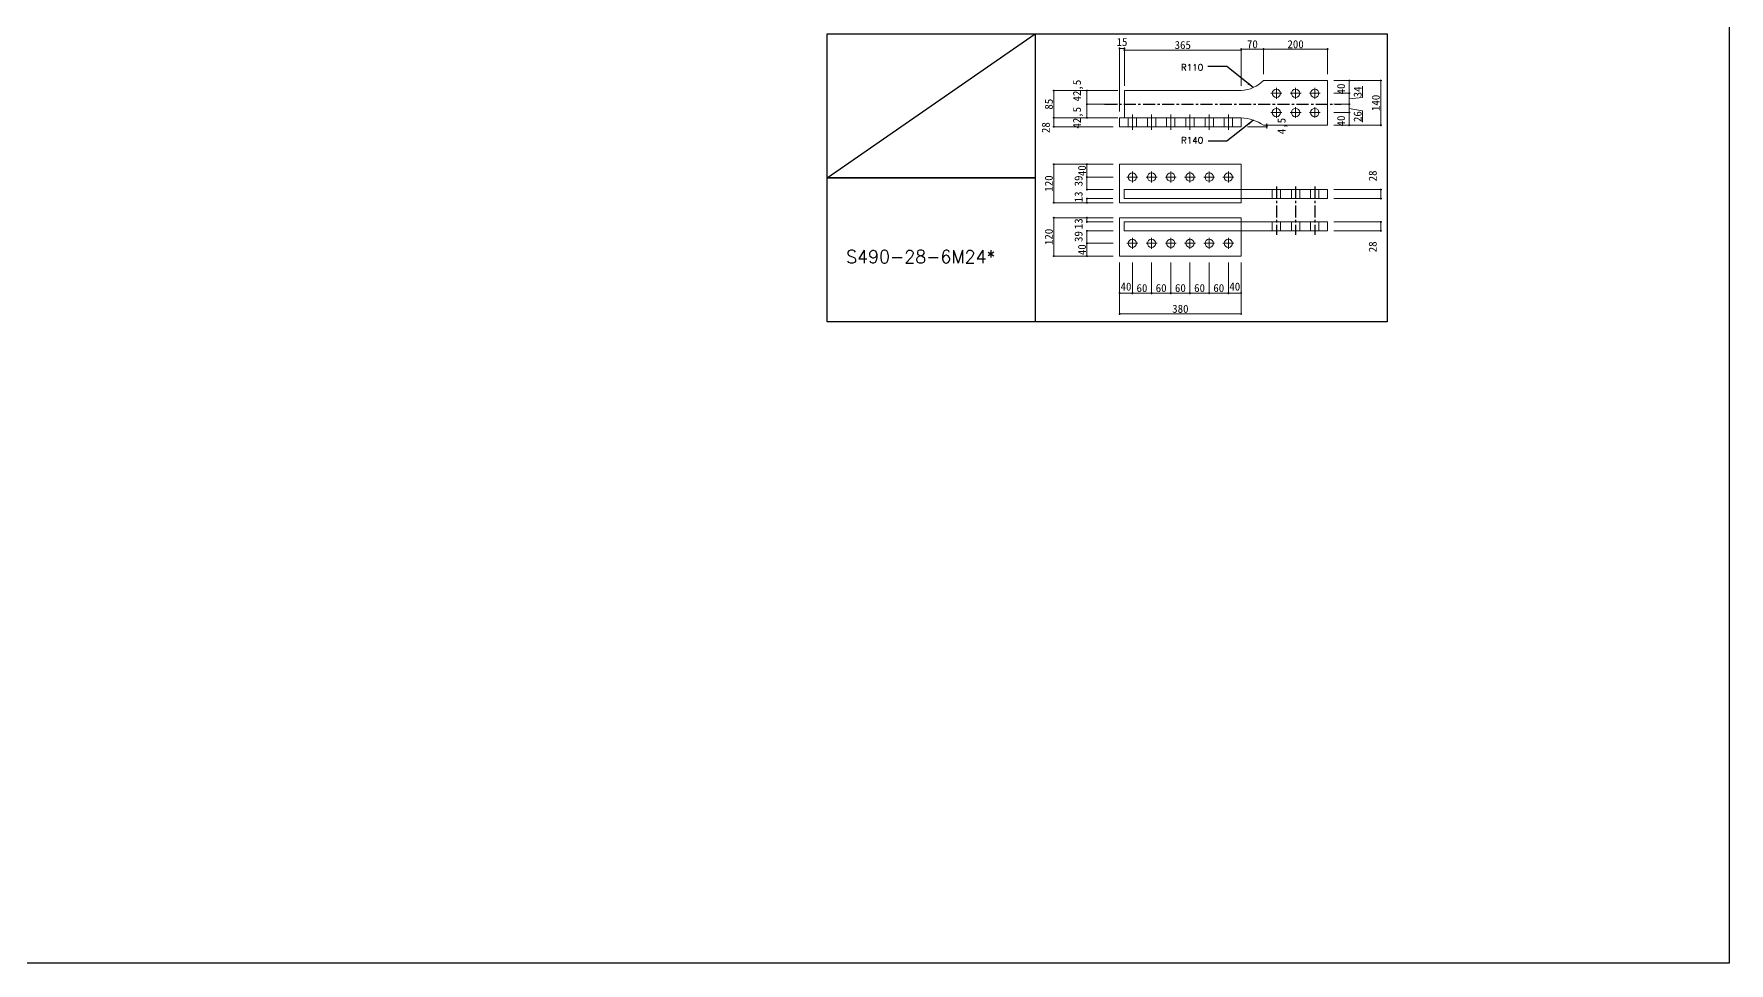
# Model space of a CAD drawing. Header units: millimetres. Extents: x 1734744 to 1747403, y -162396 to -155330.
# Drawn here: x 1742106 to 1747403, y -162396 to -159491 of the extents above; entities that cross this region are included whole.
import ezdxf

# ---------------------------------------------------------------- set-up
doc = ezdxf.new("R2010")
doc.units = ezdxf.units.MM
doc.header["$LTSCALE"] = 3
doc.linetypes.add('CENTER', pattern=[2, 1.25, -0.25, 0.25, -0.25])
doc.layers.get('DEFPOINTS').update_dxf_attribs({"color": 250})
for name, color, linetype in [('01', 7, 'Continuous'), ('寸法', 7, 'Continuous'), ('金物', 142, 'Continuous')]:
    doc.layers.add(name, color=color, linetype=linetype)
doc.styles.add('KANJI', font='txt.shx', dxfattribs={"bigfont": 'extfont2.shx'})
doc.styles.get("Standard").update_dxf_attribs({"font": ''})
doc.styles.get('Standard').set_extended_font_data('MS Gothic')
doc.dimstyles.new('コピー ～ 一般寸法-小さめ', dxfattribs={"dimtxt": 25, "dimasz": 3, "dimexe": 3, "dimexo": 3, "dimgap": 3, "dimtad": 1, "dimtxsty": 'Standard', "dimblk": 'ORIGIN', "dimcen": 0, "dimclrd": 256, "dimclre": 256, "dimclrt": 256, "dimadec": 0, "dimazin": 0, "dimtfac": 1, "dimtmove": 1, "dimatfit": 2, "dimfxl": 0, "dimtolj": 2, "dimlwd": 5, "dimlwe": 5, "dimarcsym": 0})
doc.dimstyles.new('コピー(2) - Standard', dxfattribs={"dimtxt": 25, "dimasz": 20, "dimexe": 0.18, "dimexo": 0.0625, "dimgap": 15, "dimtad": 1, "dimdec": 0, "dimzin": 0, "dimdsep": 46, "dimtxsty": 'Standard', "dimblk": 'DOTSMALL', "dimcen": 0.09, "dimadec": 0, "dimazin": 0, "dimtfac": 1, "dimtdec": 0, "dimtofl": 0, "dimtmove": 0, "dimatfit": 3, "dimfxl": 0, "dimtolj": 1, "dimtzin": 0, "dimarcsym": 0})
doc.dimstyles.new('一般寸法-小さめ', dxfattribs={"dimtxt": 25, "dimasz": 3, "dimexe": 3, "dimexo": 3, "dimgap": 3, "dimtad": 1, "dimtxsty": 'Standard', "dimblk": 'ORIGIN', "dimcen": 0, "dimclrd": 256, "dimclre": 256, "dimclrt": 256, "dimadec": 0, "dimazin": 0, "dimtfac": 1, "dimtmove": 2, "dimatfit": 2, "dimfxl": 0, "dimtolj": 2, "dimlwd": 5, "dimlwe": 5, "dimarcsym": 0})

# ---------------------------------------------------------------- blocks, each defined once
blk = doc.blocks.new('_Origin')
at = {"color": 0, "linetype": 'ByBlock', "lineweight": -2}
blk.add_line((0, 0), (-1, 0), dxfattribs=at)
blk.add_circle((0, 0), 0.5, dxfattribs=at)
blk = doc.blocks.new('*D7895')
at = {"layer": '01', "lineweight": 5}
for p, q in [((1746168, -159636.6), (1746317.2, -159636.6)), ((1746314.2, -159773.6), (1746314.2, -159639.6)), ((1746168, -159776.6), (1746317.2, -159776.6))]:
    blk.add_line(p, q, dxfattribs=at)
at = {"layer": 'DEFPOINTS', "color": 0}
for p in [(1746148, -159636.6), (1746314.2, -159636.6), (1746148, -159776.6)]:
    blk.add_point(p, dxfattribs=at)
at = {"layer": '01', "lineweight": 5, "xscale": 3, "yscale": 3, "zscale": 3}
for p, rotation in [((1746314.2, -159636.6), 90), ((1746314.2, -159776.6), 270)]:
    blk.add_blockref('_Origin', p, dxfattribs=dict(at, rotation=rotation))
at = {"layer": '01', "insert": (1746298.7, -159706.6), "char_height": 25, "attachment_point": 5, "rotation": 90}
blk.add_mtext('\\A2;140', dxfattribs=at)
blk = doc.blocks.new('*D7896')
at = {"layer": '01', "lineweight": 5}
for p, q in [((1745498, -159733.1), (1745498, -159533.3)), ((1745510, -159536.3), (1745501, -159536.3)), ((1745513, -159648.1), (1745513, -159533.3))]:
    blk.add_line(p, q, dxfattribs=at)
at = {"layer": 'DEFPOINTS', "color": 0}
for p in [(1745498, -159536.3), (1745513, -159668.1), (1745498, -159753.1)]:
    blk.add_point(p, dxfattribs=at)
at = {"layer": '01', "lineweight": 5, "xscale": 3, "yscale": 3, "zscale": 3, "rotation": 180}
blk.add_blockref('_Origin', (1745498, -159536.3), dxfattribs=at)
at = {"layer": '01', "lineweight": 5, "xscale": 3, "yscale": 3, "zscale": 3}
blk.add_blockref('_Origin', (1745513, -159536.3), dxfattribs=at)
at = {"layer": '01', "insert": (1745505.5, -159516.3), "char_height": 25, "attachment_point": 5}
blk.add_mtext('\\A2;15', dxfattribs=at)
blk = doc.blocks.new('*D7897')
at = {"layer": '01', "lineweight": 5}
for p, q in [((1745493, -159668.1), (1745289.6, -159668.1)), ((1745292.6, -159750.1), (1745292.6, -159671.1)), ((1745493, -159753.1), (1745289.6, -159753.1))]:
    blk.add_line(p, q, dxfattribs=at)
at = {"layer": 'DEFPOINTS', "color": 0}
for p in [(1745292.6, -159668.1), (1745513, -159668.1), (1745513, -159753.1)]:
    blk.add_point(p, dxfattribs=at)
at = {"layer": '01', "lineweight": 5, "xscale": 3, "yscale": 3, "zscale": 3}
for p, rotation in [((1745292.6, -159668.1), 90), ((1745292.6, -159753.1), 270)]:
    blk.add_blockref('_Origin', p, dxfattribs=dict(at, rotation=rotation))
at = {"layer": '01', "insert": (1745277.1, -159710.6), "char_height": 25, "attachment_point": 5, "rotation": 90}
blk.add_mtext('\\A2;85', dxfattribs=at)
blk = doc.blocks.new('*D7898')
at = {"layer": '01', "lineweight": 5}
for p, q in [((1745478, -159753.1), (1745289.6, -159753.1)), ((1745478, -159781.1), (1745289.6, -159781.1)), ((1745292.6, -159778.1), (1745292.6, -159756.1))]:
    blk.add_line(p, q, dxfattribs=at)
at = {"layer": 'DEFPOINTS', "color": 0}
for p in [(1745292.6, -159753.1), (1745498, -159753.1), (1745498, -159781.1)]:
    blk.add_point(p, dxfattribs=at)
at = {"layer": '01', "lineweight": 5, "xscale": 3, "yscale": 3, "zscale": 3}
for p, rotation in [((1745292.6, -159753.1), 90), ((1745292.6, -159781.1), 270)]:
    blk.add_blockref('_Origin', p, dxfattribs=dict(at, rotation=rotation))
at = {"layer": '01', "insert": (1745267.6, -159783.9), "char_height": 25, "attachment_point": 5, "rotation": 90}
blk.add_mtext('\\A2;28', dxfattribs=at)
blk = doc.blocks.new('*D7640')
at = {"layer": '01', "lineweight": 5}
for p, q in [((1745513, -159653.1), (1745513, -159538.3)), ((1745516, -159541.3), (1745875, -159541.3)), ((1745878, -159653.1), (1745878, -159538.3))]:
    blk.add_line(p, q, dxfattribs=at)
at = {"layer": 'DEFPOINTS', "color": 0}
for p in [(1745878, -159541.3), (1745513, -159673.1), (1745878, -159673.1)]:
    blk.add_point(p, dxfattribs=at)
at = {"layer": '01', "lineweight": 5, "xscale": 3, "yscale": 3, "zscale": 3, "rotation": 180}
blk.add_blockref('_Origin', (1745513, -159541.3), dxfattribs=at)
at = {"layer": '01', "lineweight": 5, "xscale": 3, "yscale": 3, "zscale": 3}
blk.add_blockref('_Origin', (1745878, -159541.3), dxfattribs=at)
at = {"layer": '01', "insert": (1745695.5, -159525.8), "char_height": 25, "attachment_point": 5}
blk.add_mtext('\\A2;365', dxfattribs=at)
blk = doc.blocks.new('*D7899')
at = {"layer": '01', "lineweight": 5}
for p, q in [((1745878, -159648.1), (1745878, -159535.8)), ((1745881, -159538.8), (1745945, -159538.8)), ((1745948, -159616.6), (1745948, -159535.8))]:
    blk.add_line(p, q, dxfattribs=at)
at = {"layer": 'DEFPOINTS', "color": 0}
for p in [(1745948, -159538.8), (1745948, -159636.6), (1745878, -159668.1)]:
    blk.add_point(p, dxfattribs=at)
at = {"layer": '01', "lineweight": 5, "xscale": 3, "yscale": 3, "zscale": 3, "rotation": 180}
blk.add_blockref('_Origin', (1745878, -159538.8), dxfattribs=at)
at = {"layer": '01', "lineweight": 5, "xscale": 3, "yscale": 3, "zscale": 3}
blk.add_blockref('_Origin', (1745948, -159538.8), dxfattribs=at)
at = {"layer": '01', "insert": (1745913, -159523.3), "char_height": 25, "attachment_point": 5}
blk.add_mtext('\\A2;70', dxfattribs=at)
blk = doc.blocks.new('*D7900')
at = {"layer": '01', "lineweight": 5}
for p, q in [((1745948, -159616.6), (1745948, -159535.8)), ((1745951, -159538.8), (1746145, -159538.8)), ((1746148, -159616.6), (1746148, -159535.8))]:
    blk.add_line(p, q, dxfattribs=at)
at = {"layer": 'DEFPOINTS', "color": 0}
for p in [(1746148, -159538.8), (1745948, -159636.6), (1746148, -159636.6)]:
    blk.add_point(p, dxfattribs=at)
at = {"layer": '01', "lineweight": 5, "xscale": 3, "yscale": 3, "zscale": 3, "rotation": 180}
blk.add_blockref('_Origin', (1745948, -159538.8), dxfattribs=at)
at = {"layer": '01', "lineweight": 5, "xscale": 3, "yscale": 3, "zscale": 3}
blk.add_blockref('_Origin', (1746148, -159538.8), dxfattribs=at)
at = {"layer": '01', "insert": (1746048, -159523.3), "char_height": 25, "attachment_point": 5}
blk.add_mtext('\\A2;200', dxfattribs=at)
blk = doc.blocks.new('*D7641')
at = {"layer": '01', "lineweight": 5}
for p, q in [((1746168, -159636.6), (1746218.7, -159636.6)), ((1746215.7, -159639.6), (1746215.7, -159673.6)), ((1746168, -159676.6), (1746218.7, -159676.6))]:
    blk.add_line(p, q, dxfattribs=at)
at = {"layer": 'DEFPOINTS', "color": 0}
for p in [(1746148, -159636.6), (1746148, -159676.6), (1746215.7, -159676.6)]:
    blk.add_point(p, dxfattribs=at)
at = {"layer": '01', "lineweight": 5, "xscale": 3, "yscale": 3, "zscale": 3}
for p, rotation in [((1746215.7, -159636.6), 90), ((1746215.7, -159676.6), 270)]:
    blk.add_blockref('_Origin', p, dxfattribs=dict(at, rotation=rotation))
at = {"layer": '01', "insert": (1746190.3, -159663.1), "char_height": 25, "attachment_point": 5, "rotation": 90}
blk.add_mtext('\\A2;40', dxfattribs=at)
blk = doc.blocks.new('*D7642')
at = {"layer": '01', "lineweight": 5}
for p, q in [((1746168, -159676.6), (1746218.7, -159676.6)), ((1746215.7, -159679.6), (1746215.7, -159707.6)), ((1746215.7, -159693.6), (1746257.6, -159690.1)), ((1746257.6, -159690.1), (1746257.6, -159654.2)), ((1746168, -159710.6), (1746218.7, -159710.6))]:
    blk.add_line(p, q, dxfattribs=at)
at = {"layer": 'DEFPOINTS', "color": 0}
for p in [(1746148, -159676.6), (1746148, -159710.6), (1746215.7, -159710.6)]:
    blk.add_point(p, dxfattribs=at)
at = {"layer": '01', "lineweight": 5, "xscale": 3, "yscale": 3, "zscale": 3}
for p, rotation in [((1746215.7, -159676.6), 90), ((1746215.7, -159710.6), 270)]:
    blk.add_blockref('_Origin', p, dxfattribs=dict(at, rotation=rotation))
at = {"layer": '01', "insert": (1746242.1, -159672.1), "char_height": 25, "attachment_point": 5, "rotation": 90}
blk.add_mtext('\\A2;34', dxfattribs=at)
blk = doc.blocks.new('*D7643')
at = {"layer": '01', "lineweight": 5}
for p, q in [((1746168, -159710.6), (1746218.7, -159710.6)), ((1746168, -159736.6), (1746218.7, -159736.6)), ((1746215.7, -159713.6), (1746215.7, -159733.6)), ((1746215.7, -159723.6), (1746257.6, -159731.8)), ((1746257.6, -159731.8), (1746257.6, -159767))]:
    blk.add_line(p, q, dxfattribs=at)
at = {"layer": 'DEFPOINTS', "color": 0}
for p in [(1746148, -159710.6), (1746148, -159736.6), (1746215.7, -159736.6)]:
    blk.add_point(p, dxfattribs=at)
at = {"layer": '01', "lineweight": 5, "xscale": 3, "yscale": 3, "zscale": 3}
for p, rotation in [((1746215.7, -159710.6), 90), ((1746215.7, -159736.6), 270)]:
    blk.add_blockref('_Origin', p, dxfattribs=dict(at, rotation=rotation))
at = {"layer": '01', "insert": (1746242.1, -159749.4), "char_height": 25, "attachment_point": 5, "rotation": 90}
blk.add_mtext('\\A2;26', dxfattribs=at)
blk = doc.blocks.new('*D7644')
at = {"layer": '01', "lineweight": 5}
for p, q in [((1746168, -159736.6), (1746218.7, -159736.6)), ((1746215.7, -159739.6), (1746215.7, -159773.6)), ((1746168, -159776.6), (1746218.7, -159776.6))]:
    blk.add_line(p, q, dxfattribs=at)
at = {"layer": 'DEFPOINTS', "color": 0}
for p in [(1746148, -159736.6), (1746148, -159776.6), (1746215.7, -159776.6)]:
    blk.add_point(p, dxfattribs=at)
at = {"layer": '01', "lineweight": 5, "xscale": 3, "yscale": 3, "zscale": 3}
for p, rotation in [((1746215.7, -159736.6), 90), ((1746215.7, -159776.6), 270)]:
    blk.add_blockref('_Origin', p, dxfattribs=dict(at, rotation=rotation))
at = {"layer": '01', "insert": (1746190.3, -159763.1), "char_height": 25, "attachment_point": 5, "rotation": 90}
blk.add_mtext('\\A2;40', dxfattribs=at)
blk = doc.blocks.new('*D7901')
at = {"layer": '01', "lineweight": 5}
for p, q in [((1745493, -159710.6), (1745393.2, -159710.6)), ((1745478, -159753.1), (1745393.2, -159753.1)), ((1745396.2, -159750.1), (1745396.2, -159713.6))]:
    blk.add_line(p, q, dxfattribs=at)
at = {"layer": 'DEFPOINTS', "color": 0}
for p in [(1745396.2, -159710.6), (1745498, -159753.1), (1745513, -159710.6)]:
    blk.add_point(p, dxfattribs=at)
at = {"layer": '01', "lineweight": 5, "xscale": 3, "yscale": 3, "zscale": 3}
for p, rotation in [((1745396.2, -159710.6), 90), ((1745396.2, -159753.1), 270)]:
    blk.add_blockref('_Origin', p, dxfattribs=dict(at, rotation=rotation))
at = {"layer": '01', "insert": (1745368.1, -159753.1), "char_height": 25, "attachment_point": 5, "rotation": 90}
blk.add_mtext('\\A2;42,5', dxfattribs=at)
blk = doc.blocks.new('*D7902')
at = {"layer": '01', "lineweight": 5}
for p, q in [((1745493, -159668.1), (1745393.2, -159668.1)), ((1745396.2, -159707.6), (1745396.2, -159671.1)), ((1745493, -159710.6), (1745393.2, -159710.6))]:
    blk.add_line(p, q, dxfattribs=at)
at = {"layer": 'DEFPOINTS', "color": 0}
for p in [(1745396.2, -159668.1), (1745513, -159668.1), (1745513, -159710.6)]:
    blk.add_point(p, dxfattribs=at)
at = {"layer": '01', "lineweight": 5, "xscale": 3, "yscale": 3, "zscale": 3}
for p, rotation in [((1745396.2, -159668.1), 90), ((1745396.2, -159710.6), 270)]:
    blk.add_blockref('_Origin', p, dxfattribs=dict(at, rotation=rotation))
at = {"layer": '01', "insert": (1745368.1, -159668.1), "char_height": 25, "attachment_point": 5, "rotation": 90}
blk.add_mtext('\\A2;42,5', dxfattribs=at)
blk = doc.blocks.new('_DotSmall')
at = {"color": 0, "linetype": 'ByBlock', "const_width": 0.5}
blk.add_lwpolyline([(-0.0625, 0, 1), (0.0625, 0, 1)], format="xyb", close=True, dxfattribs=at)
blk = doc.blocks.new('*D7903')
at = {"layer": '01', "lineweight": 5}
for p, q in [((1745898, -159781.1), (1745960.7, -159781.1)), ((1745957.7, -159773.6), (1745957.7, -159770.6)), ((1745957.7, -159781.1), (1745957.7, -159776.6)), ((1745957.7, -159784.1), (1745957.7, -159787.1)), ((1745968, -159776.6), (1745960.7, -159776.6))]:
    blk.add_line(p, q, dxfattribs=at)
at = {"layer": 'DEFPOINTS', "color": 0}
for p in [(1745878, -159781.1), (1745948, -159776.6), (1745957.7, -159776.6)]:
    blk.add_point(p, dxfattribs=at)
at = {"layer": '01', "lineweight": 5, "xscale": 3, "yscale": 3, "zscale": 3}
for p, rotation in [((1745957.7, -159776.6), 270), ((1745957.7, -159781.1), 90)]:
    blk.add_blockref('_Origin', p, dxfattribs=dict(at, rotation=rotation))
at = {"layer": '01', "insert": (1746007.4, -159778.9), "char_height": 25, "attachment_point": 5, "rotation": 90}
blk.add_mtext('\\A2;4,5', dxfattribs=at)
blk = doc.blocks.new('*D7904')
at = {"layer": '01', "lineweight": 5}
for p, q in [((1745478, -159898.5), (1745289.6, -159898.5)), ((1745292.6, -160015.5), (1745292.6, -159901.5)), ((1745478, -160018.5), (1745289.6, -160018.5))]:
    blk.add_line(p, q, dxfattribs=at)
at = {"layer": 'DEFPOINTS', "color": 0}
for p in [(1745292.6, -159898.5), (1745498, -159898.5), (1745498, -160018.5)]:
    blk.add_point(p, dxfattribs=at)
at = {"layer": '01', "lineweight": 5, "xscale": 3, "yscale": 3, "zscale": 3}
for p, rotation in [((1745292.6, -159898.5), 90), ((1745292.6, -160018.5), 270)]:
    blk.add_blockref('_Origin', p, dxfattribs=dict(at, rotation=rotation))
at = {"layer": '01', "insert": (1745277.1, -159958.5), "char_height": 25, "attachment_point": 5, "rotation": 90}
blk.add_mtext('\\A2;120', dxfattribs=at)
blk = doc.blocks.new('*D7645')
at = {"layer": '01', "lineweight": 5}
for p, q in [((1746168, -160078.5), (1746317.2, -160078.5)), ((1746168, -160106.5), (1746317.2, -160106.5)), ((1746314.2, -160103.5), (1746314.2, -160081.5))]:
    blk.add_line(p, q, dxfattribs=at)
at = {"layer": 'DEFPOINTS', "color": 0}
for p in [(1746148, -160078.5), (1746148, -160106.5), (1746314.2, -160078.5)]:
    blk.add_point(p, dxfattribs=at)
at = {"layer": '01', "lineweight": 5, "xscale": 3, "yscale": 3, "zscale": 3}
for p, rotation in [((1746314.2, -160078.5), 90), ((1746314.2, -160106.5), 270)]:
    blk.add_blockref('_Origin', p, dxfattribs=dict(at, rotation=rotation))
at = {"layer": '01', "insert": (1746289.2, -160156.5), "char_height": 25, "attachment_point": 5, "rotation": 90}
blk.add_mtext('\\A2;28', dxfattribs=at)
blk = doc.blocks.new('*D7905')
at = {"layer": '01', "lineweight": 5}
for p, q in [((1746168, -159977.5), (1746317.2, -159977.5)), ((1746168, -160005.5), (1746317.2, -160005.5)), ((1746314.2, -160002.5), (1746314.2, -159980.5))]:
    blk.add_line(p, q, dxfattribs=at)
at = {"layer": 'DEFPOINTS', "color": 0}
for p in [(1746148, -159977.5), (1746148, -160005.5), (1746314.2, -159977.5)]:
    blk.add_point(p, dxfattribs=at)
at = {"layer": '01', "lineweight": 5, "xscale": 3, "yscale": 3, "zscale": 3}
for p, rotation in [((1746314.2, -159977.5), 90), ((1746314.2, -160005.5), 270)]:
    blk.add_blockref('_Origin', p, dxfattribs=dict(at, rotation=rotation))
at = {"layer": '01', "insert": (1746289.2, -159934.8), "char_height": 25, "attachment_point": 5, "rotation": 90}
blk.add_mtext('\\A2;28', dxfattribs=at)
blk = doc.blocks.new('*D7646')
at = {"layer": '01', "lineweight": 5}
for p, q in [((1745478, -159898.5), (1745393.2, -159898.5)), ((1745396.2, -159935.5), (1745396.2, -159901.5)), ((1745478, -159938.5), (1745393.2, -159938.5))]:
    blk.add_line(p, q, dxfattribs=at)
at = {"layer": 'DEFPOINTS', "color": 0}
for p in [(1745396.2, -159898.5), (1745498, -159898.5), (1745498, -159938.5)]:
    blk.add_point(p, dxfattribs=at)
at = {"layer": '01', "lineweight": 5, "xscale": 3, "yscale": 3, "zscale": 3}
for p, rotation in [((1745396.2, -159898.5), 90), ((1745396.2, -159938.5), 270)]:
    blk.add_blockref('_Origin', p, dxfattribs=dict(at, rotation=rotation))
at = {"layer": '01', "insert": (1745380.7, -159918.5), "char_height": 25, "attachment_point": 5, "rotation": 90}
blk.add_mtext('\\A2;40', dxfattribs=at)
blk = doc.blocks.new('*D7906')
at = {"layer": '01', "lineweight": 5}
for p, q in [((1745477, -160005.5), (1745393.2, -160005.5)), ((1745478, -160018.5), (1745393.2, -160018.5)), ((1745396.2, -160015.5), (1745396.2, -160008.5))]:
    blk.add_line(p, q, dxfattribs=at)
at = {"layer": 'DEFPOINTS', "color": 0}
for p in [(1745396.2, -160005.5), (1745497, -160005.5), (1745498, -160018.5)]:
    blk.add_point(p, dxfattribs=at)
at = {"layer": '01', "lineweight": 5, "xscale": 3, "yscale": 3, "zscale": 3}
for p, rotation in [((1745396.2, -160005.5), 90), ((1745396.2, -160018.5), 270)]:
    blk.add_blockref('_Origin', p, dxfattribs=dict(at, rotation=rotation))
at = {"layer": '01', "insert": (1745370, -160000.3), "char_height": 25, "attachment_point": 5, "rotation": 90}
blk.add_mtext('\\A2;13', dxfattribs=at)
blk = doc.blocks.new('*D7907')
at = {"layer": '01', "lineweight": 5}
for p, q in [((1745478, -160065.5), (1745289.6, -160065.5)), ((1745292.6, -160182.5), (1745292.6, -160068.5)), ((1745478, -160185.5), (1745289.6, -160185.5))]:
    blk.add_line(p, q, dxfattribs=at)
at = {"layer": 'DEFPOINTS', "color": 0}
for p in [(1745292.6, -160065.5), (1745498, -160065.5), (1745498, -160185.5)]:
    blk.add_point(p, dxfattribs=at)
at = {"layer": '01', "lineweight": 5, "xscale": 3, "yscale": 3, "zscale": 3}
for p, rotation in [((1745292.6, -160065.5), 90), ((1745292.6, -160185.5), 270)]:
    blk.add_blockref('_Origin', p, dxfattribs=dict(at, rotation=rotation))
at = {"layer": '01', "insert": (1745277.1, -160125.5), "char_height": 25, "attachment_point": 5, "rotation": 90}
blk.add_mtext('\\A2;120', dxfattribs=at)
blk = doc.blocks.new('*D7647')
at = {"layer": '01', "lineweight": 5}
for p, q in [((1745478, -160065.5), (1745393.2, -160065.5)), ((1745396.2, -160075.5), (1745396.2, -160068.5)), ((1745478, -160078.5), (1745393.2, -160078.5))]:
    blk.add_line(p, q, dxfattribs=at)
at = {"layer": 'DEFPOINTS', "color": 0}
for p in [(1745396.2, -160065.5), (1745498, -160065.5), (1745498, -160078.5)]:
    blk.add_point(p, dxfattribs=at)
at = {"layer": '01', "lineweight": 5, "xscale": 3, "yscale": 3, "zscale": 3}
for p, rotation in [((1745396.2, -160065.5), 90), ((1745396.2, -160078.5), 270)]:
    blk.add_blockref('_Origin', p, dxfattribs=dict(at, rotation=rotation))
at = {"layer": '01', "insert": (1745370, -160084.4), "char_height": 25, "attachment_point": 5, "rotation": 90}
blk.add_mtext('\\A2;13', dxfattribs=at)
blk = doc.blocks.new('*D7648')
at = {"layer": '01', "lineweight": 5}
for p, q in [((1745478, -160145.5), (1745393.2, -160145.5)), ((1745396.2, -160148.5), (1745396.2, -160182.5)), ((1745478, -160185.5), (1745393.2, -160185.5))]:
    blk.add_line(p, q, dxfattribs=at)
at = {"layer": 'DEFPOINTS', "color": 0}
for p in [(1745498, -160145.5), (1745396.2, -160185.5), (1745498, -160185.5)]:
    blk.add_point(p, dxfattribs=at)
at = {"layer": '01', "lineweight": 5, "xscale": 3, "yscale": 3, "zscale": 3}
for p, rotation in [((1745396.2, -160145.5), 90), ((1745396.2, -160185.5), 270)]:
    blk.add_blockref('_Origin', p, dxfattribs=dict(at, rotation=rotation))
at = {"layer": '01', "insert": (1745380.7, -160165.5), "char_height": 25, "attachment_point": 5, "rotation": 90}
blk.add_mtext('\\A2;40', dxfattribs=at)
blk = doc.blocks.new('*D7908')
at = {"layer": '01', "lineweight": 5}
for p, q in [((1745498, -160205.5), (1745498, -160368.9)), ((1745878, -160205.5), (1745878, -160368.9)), ((1745501, -160365.9), (1745875, -160365.9))]:
    blk.add_line(p, q, dxfattribs=at)
at = {"layer": 'DEFPOINTS', "color": 0}
for p in [(1745498, -160185.5), (1745878, -160185.5), (1745878, -160365.9)]:
    blk.add_point(p, dxfattribs=at)
at = {"layer": '01', "lineweight": 5, "xscale": 3, "yscale": 3, "zscale": 3, "rotation": 180}
blk.add_blockref('_Origin', (1745498, -160365.9), dxfattribs=at)
at = {"layer": '01', "lineweight": 5, "xscale": 3, "yscale": 3, "zscale": 3}
blk.add_blockref('_Origin', (1745878, -160365.9), dxfattribs=at)
at = {"layer": '01', "insert": (1745688, -160350.4), "char_height": 25, "attachment_point": 5}
blk.add_mtext('\\A2;380', dxfattribs=at)
blk = doc.blocks.new('*D7909')
at = {"layer": '01', "lineweight": 5}
for p, q in [((1745498, -160205.5), (1745498, -160304)), ((1745538, -160205.5), (1745538, -160304)), ((1745535, -160301), (1745501, -160301))]:
    blk.add_line(p, q, dxfattribs=at)
at = {"layer": 'DEFPOINTS', "color": 0}
for p in [(1745498, -160185.5), (1745538, -160185.5), (1745498, -160301)]:
    blk.add_point(p, dxfattribs=at)
at = {"layer": '01', "lineweight": 5, "xscale": 3, "yscale": 3, "zscale": 3, "rotation": 180}
blk.add_blockref('_Origin', (1745498, -160301), dxfattribs=at)
at = {"layer": '01', "lineweight": 5, "xscale": 3, "yscale": 3, "zscale": 3}
blk.add_blockref('_Origin', (1745538, -160301), dxfattribs=at)
at = {"layer": '01', "insert": (1745518, -160281), "char_height": 25, "attachment_point": 5}
blk.add_mtext('\\A2;40', dxfattribs=at)
blk = doc.blocks.new('*D7649')
at = {"layer": '01', "lineweight": 5}
for p, q in [((1745538, -160205.5), (1745538, -160304)), ((1745598, -160205.5), (1745598, -160304)), ((1745595, -160301), (1745541, -160301))]:
    blk.add_line(p, q, dxfattribs=at)
at = {"layer": 'DEFPOINTS', "color": 0}
for p in [(1745538, -160185.5), (1745598, -160185.5), (1745538, -160301)]:
    blk.add_point(p, dxfattribs=at)
at = {"layer": '01', "lineweight": 5, "xscale": 3, "yscale": 3, "zscale": 3, "rotation": 180}
blk.add_blockref('_Origin', (1745538, -160301), dxfattribs=at)
at = {"layer": '01', "lineweight": 5, "xscale": 3, "yscale": 3, "zscale": 3}
blk.add_blockref('_Origin', (1745598, -160301), dxfattribs=at)
at = {"layer": '01', "insert": (1745568, -160285.5), "char_height": 25, "attachment_point": 5}
blk.add_mtext('\\A2;60', dxfattribs=at)
blk = doc.blocks.new('*D7650')
at = {"layer": '01', "lineweight": 5}
for p, q in [((1745598, -160205.5), (1745598, -160304)), ((1745658, -160205.5), (1745658, -160304)), ((1745655, -160301), (1745601, -160301))]:
    blk.add_line(p, q, dxfattribs=at)
at = {"layer": 'DEFPOINTS', "color": 0}
for p in [(1745598, -160185.5), (1745658, -160185.5), (1745598, -160301)]:
    blk.add_point(p, dxfattribs=at)
at = {"layer": '01', "lineweight": 5, "xscale": 3, "yscale": 3, "zscale": 3, "rotation": 180}
blk.add_blockref('_Origin', (1745598, -160301), dxfattribs=at)
at = {"layer": '01', "lineweight": 5, "xscale": 3, "yscale": 3, "zscale": 3}
blk.add_blockref('_Origin', (1745658, -160301), dxfattribs=at)
at = {"layer": '01', "insert": (1745628, -160285.5), "char_height": 25, "attachment_point": 5}
blk.add_mtext('\\A2;60', dxfattribs=at)
blk = doc.blocks.new('*D7651')
at = {"layer": '01', "lineweight": 5}
for p, q in [((1745658, -160205.5), (1745658, -160304)), ((1745718, -160205.5), (1745718, -160304)), ((1745661, -160301), (1745715, -160301))]:
    blk.add_line(p, q, dxfattribs=at)
at = {"layer": 'DEFPOINTS', "color": 0}
for p in [(1745658, -160185.5), (1745718, -160185.5), (1745718, -160301)]:
    blk.add_point(p, dxfattribs=at)
at = {"layer": '01', "lineweight": 5, "xscale": 3, "yscale": 3, "zscale": 3, "rotation": 180}
blk.add_blockref('_Origin', (1745658, -160301), dxfattribs=at)
at = {"layer": '01', "lineweight": 5, "xscale": 3, "yscale": 3, "zscale": 3}
blk.add_blockref('_Origin', (1745718, -160301), dxfattribs=at)
at = {"layer": '01', "insert": (1745688, -160285.5), "char_height": 25, "attachment_point": 5}
blk.add_mtext('\\A2;60', dxfattribs=at)
blk = doc.blocks.new('*D7652')
at = {"layer": '01', "lineweight": 5}
for p, q in [((1745718, -160205.5), (1745718, -160304)), ((1745778, -160205.5), (1745778, -160304)), ((1745775, -160301), (1745721, -160301))]:
    blk.add_line(p, q, dxfattribs=at)
at = {"layer": 'DEFPOINTS', "color": 0}
for p in [(1745718, -160185.5), (1745778, -160185.5), (1745718, -160301)]:
    blk.add_point(p, dxfattribs=at)
at = {"layer": '01', "lineweight": 5, "xscale": 3, "yscale": 3, "zscale": 3, "rotation": 180}
blk.add_blockref('_Origin', (1745718, -160301), dxfattribs=at)
at = {"layer": '01', "lineweight": 5, "xscale": 3, "yscale": 3, "zscale": 3}
blk.add_blockref('_Origin', (1745778, -160301), dxfattribs=at)
at = {"layer": '01', "insert": (1745748, -160285.5), "char_height": 25, "attachment_point": 5}
blk.add_mtext('\\A2;60', dxfattribs=at)
blk = doc.blocks.new('*D7653')
at = {"layer": '01', "lineweight": 5}
for p, q in [((1745778, -160205.5), (1745778, -160304)), ((1745838, -160205.5), (1745838, -160304)), ((1745835, -160301), (1745781, -160301))]:
    blk.add_line(p, q, dxfattribs=at)
at = {"layer": 'DEFPOINTS', "color": 0}
for p in [(1745778, -160185.5), (1745838, -160185.5), (1745778, -160301)]:
    blk.add_point(p, dxfattribs=at)
at = {"layer": '01', "lineweight": 5, "xscale": 3, "yscale": 3, "zscale": 3, "rotation": 180}
blk.add_blockref('_Origin', (1745778, -160301), dxfattribs=at)
at = {"layer": '01', "lineweight": 5, "xscale": 3, "yscale": 3, "zscale": 3}
blk.add_blockref('_Origin', (1745838, -160301), dxfattribs=at)
at = {"layer": '01', "insert": (1745808, -160285.5), "char_height": 25, "attachment_point": 5}
blk.add_mtext('\\A2;60', dxfattribs=at)
blk = doc.blocks.new('*D7910')
at = {"layer": '01', "lineweight": 5}
for p, q in [((1745838, -160205.5), (1745838, -160304)), ((1745878, -160205.5), (1745878, -160304)), ((1745841, -160301), (1745875, -160301))]:
    blk.add_line(p, q, dxfattribs=at)
at = {"layer": 'DEFPOINTS', "color": 0}
for p in [(1745838, -160185.5), (1745878, -160185.5), (1745878, -160301)]:
    blk.add_point(p, dxfattribs=at)
at = {"layer": '01', "lineweight": 5, "xscale": 3, "yscale": 3, "zscale": 3, "rotation": 180}
blk.add_blockref('_Origin', (1745838, -160301), dxfattribs=at)
at = {"layer": '01', "lineweight": 5, "xscale": 3, "yscale": 3, "zscale": 3}
blk.add_blockref('_Origin', (1745878, -160301), dxfattribs=at)
at = {"layer": '01', "insert": (1745858, -160281), "char_height": 25, "attachment_point": 5}
blk.add_mtext('\\A2;40', dxfattribs=at)
blk = doc.blocks.new('*D7654')
at = {"layer": '01', "lineweight": 5}
for p, q in [((1745478, -159938.5), (1745393.2, -159938.5)), ((1745396.2, -159974.5), (1745396.2, -159941.5)), ((1745478, -159977.5), (1745393.2, -159977.5))]:
    blk.add_line(p, q, dxfattribs=at)
at = {"layer": 'DEFPOINTS', "color": 0}
for p in [(1745396.2, -159938.5), (1745498, -159938.5), (1745498, -159977.5)]:
    blk.add_point(p, dxfattribs=at)
at = {"layer": '01', "lineweight": 5, "xscale": 3, "yscale": 3, "zscale": 3}
for p, rotation in [((1745396.2, -159938.5), 90), ((1745396.2, -159977.5), 270)]:
    blk.add_blockref('_Origin', p, dxfattribs=dict(at, rotation=rotation))
at = {"layer": '01', "insert": (1745370, -159950.5), "char_height": 25, "attachment_point": 5, "rotation": 90}
blk.add_mtext('\\A2;39', dxfattribs=at)
blk = doc.blocks.new('*D7655')
at = {"layer": '01', "lineweight": 5}
for p, q in [((1745478, -160106.5), (1745393.2, -160106.5)), ((1745396.2, -160109.5), (1745396.2, -160142.5)), ((1745478, -160145.5), (1745393.2, -160145.5))]:
    blk.add_line(p, q, dxfattribs=at)
at = {"layer": 'DEFPOINTS', "color": 0}
for p in [(1745498, -160106.5), (1745396.2, -160145.5), (1745498, -160145.5)]:
    blk.add_point(p, dxfattribs=at)
at = {"layer": '01', "lineweight": 5, "xscale": 3, "yscale": 3, "zscale": 3}
for p, rotation in [((1745396.2, -160106.5), 90), ((1745396.2, -160145.5), 270)]:
    blk.add_blockref('_Origin', p, dxfattribs=dict(at, rotation=rotation))
at = {"layer": '01', "insert": (1745370, -160124.4), "char_height": 25, "attachment_point": 5, "rotation": 90}
blk.add_mtext('\\A2;39', dxfattribs=at)

msp = doc.modelspace()

# ---------------------------------------------------------------- linework, layer by layer
at = {"layer": '01', "color": 7, "ltscale": 2}
msp.add_line((1744584.215, -159940.839), (1745234.215, -159490.839), dxfattribs=at)
at = {"layer": '01', "color": 7, "lineweight": 18}
for p, q in [((1746148.042, -159636.612), (1745948.042, -159636.612)), ((1746148.042, -159636.612), (1746148.042, -159706.612)), ((1745878.042, -159668.112), (1745513.042, -159668.112)), ((1745513.042, -159668.112), (1745513.042, -159753.112)), ((1746005.042, -159676.612), (1745971.042, -159676.612)), ((1745988.042, -159659.612), (1745988.042, -159693.612)), ((1746065.042, -159676.612), (1746031.042, -159676.612)), ((1746048.042, -159659.612), (1746048.042, -159693.612)), ((1746125.042, -159676.612), (1746091.042, -159676.612)), ((1746108.042, -159659.612), (1746108.042, -159693.612)), ((1745498.042, -159753.112), (1745498.042, -159781.112)), ((1745878.042, -159753.112), (1745498.042, -159753.112)), ((1745525.042, -159781.112), (1745525.042, -159753.112)), ((1745538.042, -159743.112), (1745538.042, -159791.112)), ((1745551.042, -159781.112), (1745551.042, -159753.112)), ((1745585.042, -159781.112), (1745585.042, -159753.112)), ((1745598.042, -159743.112), (1745598.042, -159791.112)), ((1745611.042, -159781.112), (1745611.042, -159753.112)), ((1745645.042, -159781.112), (1745645.042, -159753.112)), ((1745658.042, -159743.112), (1745658.042, -159791.112)), ((1745671.042, -159781.112), (1745671.042, -159753.112)), ((1745705.042, -159781.112), (1745705.042, -159753.112)), ((1745718.042, -159743.112), (1745718.042, -159791.112)), ((1745731.042, -159781.112), (1745731.042, -159753.112)), ((1745765.042, -159781.112), (1745765.042, -159753.112)), ((1745778.042, -159743.112), (1745778.042, -159791.112)), ((1745791.042, -159781.112), (1745791.042, -159753.112)), ((1745825.042, -159781.112), (1745825.042, -159753.112)), ((1745838.042, -159743.112), (1745838.042, -159791.112)), ((1745851.042, -159781.112), (1745851.042, -159753.112)), ((1746005.042, -159736.612), (1745971.042, -159736.612)), ((1745988.042, -159753.612), (1745988.042, -159719.612)), ((1746065.042, -159736.612), (1746031.042, -159736.612)), ((1746048.042, -159753.612), (1746048.042, -159719.612)), ((1746125.042, -159736.612), (1746091.042, -159736.612)), ((1746108.042, -159753.612), (1746108.042, -159719.612)), ((1746148.042, -159776.612), (1746148.042, -159706.612)), ((1745498.042, -159781.112), (1745878.042, -159781.112)), ((1746148.042, -159776.612), (1745948.042, -159776.612)), ((1745498.042, -160018.511), (1745498.042, -159898.511)), ((1745498.042, -159898.511), (1745878.042, -159898.511)), ((1745878.042, -159898.511), (1745878.042, -160018.511)), ((1745555.042, -159938.511), (1745521.042, -159938.511)), ((1745538.042, -159921.511), (1745538.042, -159955.511)), ((1745615.042, -159938.511), (1745581.042, -159938.511)), ((1745598.042, -159921.511), (1745598.042, -159955.511)), ((1745675.042, -159938.511), (1745641.042, -159938.511)), ((1745658.042, -159921.511), (1745658.042, -159955.511)), ((1745735.042, -159938.511), (1745701.042, -159938.511)), ((1745718.042, -159921.511), (1745718.042, -159955.511)), ((1745795.042, -159938.511), (1745761.042, -159938.511)), ((1745778.042, -159921.511), (1745778.042, -159955.511)), ((1745855.042, -159938.511), (1745821.042, -159938.511)), ((1745838.042, -159921.511), (1745838.042, -159955.511)), ((1745878.042, -160018.511), (1745498.042, -160018.511)), ((1745512.042, -159977.511), (1746148.042, -159977.511)), ((1746148.042, -160005.511), (1745512.042, -160005.511)), ((1745498.042, -160065.511), (1745498.042, -160185.511)), ((1745878.042, -160065.511), (1745498.042, -160065.511)), ((1745878.042, -160185.511), (1745878.042, -160065.511)), ((1746148.042, -160078.511), (1745512.042, -160078.511)), ((1745512.042, -160106.511), (1746148.042, -160106.511)), ((1745555.042, -160145.511), (1745521.042, -160145.511)), ((1745538.042, -160162.511), (1745538.042, -160128.511)), ((1745615.042, -160145.511), (1745581.042, -160145.511)), ((1745598.042, -160162.511), (1745598.042, -160128.511)), ((1745675.042, -160145.511), (1745641.042, -160145.511)), ((1745658.042, -160162.511), (1745658.042, -160128.511)), ((1745735.042, -160145.511), (1745701.042, -160145.511)), ((1745718.042, -160162.511), (1745718.042, -160128.511)), ((1745795.042, -160145.511), (1745761.042, -160145.511)), ((1745778.042, -160162.511), (1745778.042, -160128.511)), ((1745855.042, -160145.511), (1745821.042, -160145.511)), ((1745838.042, -160162.511), (1745838.042, -160128.511)), ((1745498.042, -160185.511), (1745878.042, -160185.511))]:
    msp.add_line(p, q, dxfattribs=at)
at = {"layer": '01', "color": 7, "linetype": 'CENTER', "ltscale": 10}
for p, q in [((1745451.349, -159710.612), (1746189.994, -159710.612)), ((1745988.042, -159967.511), (1745988.042, -160118.511)), ((1746048.042, -159967.511), (1746048.042, -160118.511)), ((1746108.042, -159967.511), (1746108.042, -160118.511))]:
    msp.add_line(p, q, dxfattribs=at)
at = {"layer": '01', "color": 7, "ltscale": 2}
for points in [[(1734743.598, -155403.104), (1747402.602, -155403.104), (1747402.602, -162395.524), (1734743.598, -162395.524)], [(1744584.215, -159490.839), (1746334.215, -159490.839), (1746334.215, -160390.839), (1744584.215, -160390.839)], [(1744584.215, -159490.839), (1745234.215, -159490.839), (1745234.215, -159940.839), (1744584.215, -159940.839)], [(1744584.215, -159940.839), (1745234.215, -159940.839), (1745234.215, -160390.839), (1744584.215, -160390.839)]]:
    msp.add_lwpolyline(points, close=True, dxfattribs=at)
at = {"layer": '01', "color": 7, "lineweight": 18}
for centre in [(1745988.042, -159676.612), (1746048.042, -159676.612), (1746108.042, -159676.612), (1745988.042, -159736.612), (1746048.042, -159736.612), (1746108.042, -159736.612), (1745538.042, -159938.511), (1745598.042, -159938.511), (1745658.042, -159938.511), (1745718.042, -159938.511), (1745778.042, -159938.511), (1745838.042, -159938.511), (1745538.042, -160145.511), (1745598.042, -160145.511), (1745658.042, -160145.511), (1745718.042, -160145.511), (1745778.042, -160145.511), (1745838.042, -160145.511)]:
    msp.add_circle(centre, 13, dxfattribs=at)
for centre, radius, start, end in [((1745870.738, -159558.355), 110, 273.806865, 314.648626), ((1745870.063, -159892.884), 140, 56.15193, 86.732794)]:
    msp.add_arc(centre, radius, start, end, dxfattribs=at)
at = {"layer": '金物', "color": 7, "lineweight": 18}
for p, q in [((1745878.042, -159781.112), (1745878.042, -159753.112)), ((1745512.042, -160005.511), (1745512.042, -159977.511)), ((1745975.042, -160005.511), (1745975.042, -159977.511)), ((1746001.042, -160005.511), (1746001.042, -159977.511)), ((1746035.042, -160005.511), (1746035.042, -159977.511)), ((1746061.042, -160005.511), (1746061.042, -159977.511)), ((1746095.042, -160005.511), (1746095.042, -159977.511)), ((1746121.042, -160005.511), (1746121.042, -159977.511)), ((1746148.042, -160005.511), (1746148.042, -159977.511)), ((1745512.042, -160078.511), (1745512.042, -160106.511)), ((1745975.042, -160078.511), (1745975.042, -160106.511)), ((1746001.042, -160078.511), (1746001.042, -160106.511)), ((1746035.042, -160078.511), (1746035.042, -160106.511)), ((1746061.042, -160078.511), (1746061.042, -160106.511)), ((1746095.042, -160078.511), (1746095.042, -160106.511)), ((1746121.042, -160078.511), (1746121.042, -160106.511)), ((1746148.042, -160078.511), (1746148.042, -160106.511))]:
    msp.add_line(p, q, dxfattribs=at)

# ---------------------------------------------------------------- texts
at = {"layer": '01', "color": 7, "insert": (1744643.545, -160167.326), "char_height": 40, "width": 536.58382, "attachment_point": 1, "style": 'KANJI'}
msp.add_mtext('S490-28-6M24*', dxfattribs=at)
at = {"layer": '寸法', "color": 7, "char_height": 20, "width": 98.97993, "style": 'KANJI'}
for s, insert, attachment_point in [('\\A1;R110', (1745759.231, -159605.656), 9), ('R140', (1745759.501, -159813.388), 3)]:
    msp.add_mtext(s, dxfattribs=dict(at, insert=insert, attachment_point=attachment_point))

# ---------------------------------------------------------------- dimensions: what is measured, and where the dimension line sits
at = {"layer": '01', "color": 7}
for base, p1, p2, picture, middle in [((1745498.042, -159536.317), (1745513.042, -159668.112), (1745498.042, -159753.112), '*D7896', (1745505.542, -159516.317)), ((1745878.042, -159541.317), (1745513.042, -159673.112), (1745878.042, -159673.112), '*D7640', (1745695.542, -159525.817)), ((1745948.042, -159538.817), (1745878.042, -159668.112), (1745948.042, -159636.612), '*D7899', (1745913.042, -159523.317)), ((1746148.042, -159538.817), (1745948.042, -159636.612), (1746148.042, -159636.612), '*D7900', (1746048.042, -159523.317)), ((1745878.042, -160365.868), (1745498.042, -160185.511), (1745878.042, -160185.511), '*D7908', (1745688.042, -160350.368)), ((1745538.042, -160300.99), (1745598.042, -160185.511), (1745538.042, -160185.511), '*D7649', (1745568.042, -160285.49)), ((1745598.042, -160300.99), (1745658.042, -160185.511), (1745598.042, -160185.511), '*D7650', (1745628.042, -160285.49)), ((1745718.042, -160300.99), (1745658.042, -160185.511), (1745718.042, -160185.511), '*D7651', (1745688.042, -160285.49)), ((1745718.042, -160300.99), (1745778.042, -160185.511), (1745718.042, -160185.511), '*D7652', (1745748.042, -160285.49)), ((1745778.042, -160300.99), (1745838.042, -160185.511), (1745778.042, -160185.511), '*D7653', (1745808.042, -160285.49))]:
    dim = msp.add_linear_dim(base=base, p1=p1, p2=p2, dimstyle='一般寸法-小さめ', override={"dimexo": 20}, dxfattribs=at)
    dim.commit()
    dim.dimension.update_dxf_attribs({"geometry": picture, "text_midpoint": middle})
for base, p1, p2, angle, dimstyle, picture, middle in [((1745396.234, -159668.112), (1745513.042, -159710.612), (1745513.042, -159668.112), 270, '一般寸法-小さめ', '*D7902', (1745368.079, -159668.112)), ((1746215.695, -159676.612), (1746148.042, -159636.612), (1746148.042, -159676.612), 90, '一般寸法-小さめ', '*D7641', (1746190.29, -159663.112)), ((1746215.695, -159710.612), (1746148.042, -159676.612), (1746148.042, -159710.612), 90, 'コピー ～ 一般寸法-小さめ', '*D7642', (1746257.632, -159687.114)), ((1745292.614, -159753.112), (1745498.042, -159781.112), (1745498.042, -159753.112), 270, '一般寸法-小さめ', '*D7898', (1745267.614, -159783.868)), ((1745396.234, -159710.612), (1745498.042, -159753.112), (1745513.042, -159710.612), 270, '一般寸法-小さめ', '*D7901', (1745368.079, -159753.112)), ((1746215.695, -159736.612), (1746148.042, -159710.612), (1746148.042, -159736.612), 90, 'コピー ～ 一般寸法-小さめ', '*D7643', (1746257.632, -159734.795)), ((1746215.695, -159776.612), (1746148.042, -159736.612), (1746148.042, -159776.612), 90, '一般寸法-小さめ', '*D7644', (1746190.29, -159763.112)), ((1745396.234, -159938.511), (1745498.042, -159977.511), (1745498.042, -159938.511), 90, '一般寸法-小さめ', '*D7654', (1745369.984, -159950.511)), ((1746314.162, -159977.511), (1746148.042, -160005.511), (1746148.042, -159977.511), 270, '一般寸法-小さめ', '*D7905', (1746289.162, -159934.834)), ((1745396.234, -160005.511), (1745498.042, -160018.511), (1745497.042, -160005.511), 270, '一般寸法-小さめ', '*D7906', (1745369.984, -160000.257)), ((1745396.234, -160065.511), (1745498.042, -160078.511), (1745498.042, -160065.511), 270, '一般寸法-小さめ', '*D7647', (1745369.984, -160084.386)), ((1745396.234, -160145.511), (1745498.042, -160106.511), (1745498.042, -160145.511), 90, '一般寸法-小さめ', '*D7655', (1745369.984, -160124.402)), ((1746314.162, -160078.511), (1746148.042, -160106.511), (1746148.042, -160078.511), 270, '一般寸法-小さめ', '*D7645', (1746289.162, -160156.476))]:
    dim = msp.add_linear_dim(base=base, p1=p1, p2=p2, angle=angle, dimstyle=dimstyle, override={"dimexo": 20}, dxfattribs=at)
    dim.commit()
    dim.dimension.update_dxf_attribs({"geometry": picture, "text_midpoint": middle, "dimtype": 160})
for base, p1, p2, angle, picture, middle in [((1746314.162, -159636.612), (1746148.042, -159776.612), (1746148.042, -159636.612), 270, '*D7895', (1746298.662, -159706.612)), ((1745292.614, -159668.112), (1745513.042, -159753.112), (1745513.042, -159668.112), 270, '*D7897', (1745277.114, -159710.612)), ((1745957.668, -159776.612), (1745878.042, -159781.112), (1745948.042, -159776.612), 90, '*D7903', (1746007.427, -159778.862)), ((1745292.614, -159898.511), (1745498.042, -160018.511), (1745498.042, -159898.511), 270, '*D7904', (1745277.114, -159958.511)), ((1745396.234, -159898.511), (1745498.042, -159938.511), (1745498.042, -159898.511), 90, '*D7646', (1745380.734, -159918.511)), ((1745292.614, -160065.511), (1745498.042, -160185.511), (1745498.042, -160065.511), 270, '*D7907', (1745277.114, -160125.511)), ((1745396.234, -160185.511), (1745498.042, -160145.511), (1745498.042, -160185.511), 90, '*D7648', (1745380.734, -160165.511))]:
    dim = msp.add_linear_dim(base=base, p1=p1, p2=p2, angle=angle, dimstyle='一般寸法-小さめ', override={"dimexo": 20}, dxfattribs=at)
    dim.commit()
    dim.dimension.update_dxf_attribs({"geometry": picture, "text_midpoint": middle})
for base, p1, p2, picture, middle in [((1745498.042, -160300.99), (1745538.042, -160185.511), (1745498.042, -160185.511), '*D7909', (1745518.042, -160280.99)), ((1745878.042, -160300.99), (1745838.042, -160185.511), (1745878.042, -160185.511), '*D7910', (1745858.042, -160280.99))]:
    dim = msp.add_linear_dim(base=base, p1=p1, p2=p2, dimstyle='一般寸法-小さめ', override={"dimexo": 20}, dxfattribs=at)
    dim.commit()
    dim.dimension.update_dxf_attribs({"geometry": picture, "text_midpoint": middle, "dimtype": 160})

# ---------------------------------------------------------------- leaders
at = {"layer": '寸法', "color": 7, "annotation_type": 0, "has_hookline": 1, "hookline_direction": 1}
for points, text_width in [([(1745915.878, -159658.666), (1745833.396, -159593.156), (1745774.231, -159593.156)], 56.667), ([(1745916.149, -159760.379), (1745833.667, -159825.888), (1745774.501, -159825.888)], 63.333)]:
    msp.add_leader(points, dimstyle='コピー(2) - Standard', override={"dimgap": 15, "dimtad": 0}, dxfattribs=dict(at, text_width=text_width))

doc.saveas('drawing.dxf')
